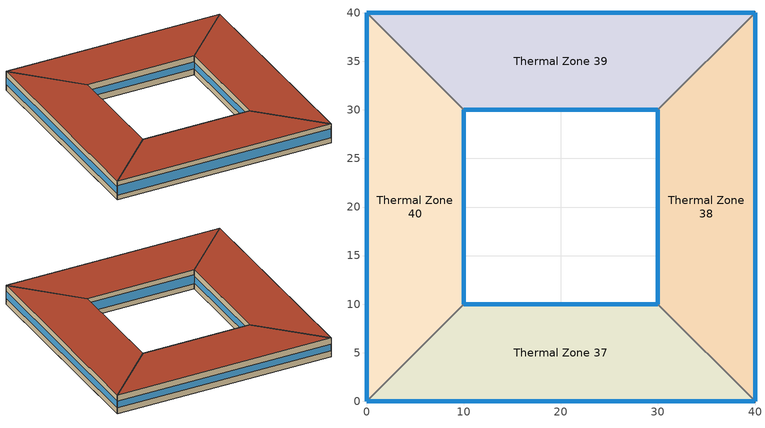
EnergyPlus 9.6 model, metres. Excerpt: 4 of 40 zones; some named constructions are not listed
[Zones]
Thermal Zone 37
 floor to Thermal Zone 33 (Interior Floor): 0,0 10,10 30,10 40,0 z32.4
 wall outside (Ext Wall): 30,10 10,10 / 0,0 40,0 z32.4:36
 wall to Thermal Zone 40 (Interior Wall): 10,10 0,0 z32.4:36
 wall to Thermal Zone 38 (Interior Wall): 40,0 30,10 z32.4:36
 window (Ext Window): 29.99,10 10.01,10 / 0.01,0 39.99,0 z33.3:35.1
 roof outside (Ext Roof): 40,0 30,10 10,10 0,0 z36
Thermal Zone 38
 floor to Thermal Zone 34 (Interior Floor): 30,10 30,30 40,40 40,0 z32.4
 wall outside (Ext Wall): 30,30 30,10 / 40,0 40,40 z32.4:36
 wall to Thermal Zone 39 (Interior Wall): 40,40 30,30 z32.4:36
 window (Ext Window): 30,29.99 30,10.01 / 40,0.01 40,39.99 z33.57:34.83
 roof outside (Ext Roof): 40,0 40,40 30,30 30,10 z36
Thermal Zone 39
 floor to Thermal Zone 35 (Interior Floor): 10,30 0,40 40,40 30,30 z32.4
 wall outside (Ext Wall): 40,40 0,40 / 10,30 30,30 z32.4:36
 wall to Thermal Zone 40 (Interior Wall): 0,40 10,30 z32.4:36
 window (Ext Window): 39.99,40 0.01,40 / 10.01,30 29.99,30 z33.57:34.83
 roof outside (Ext Roof): 30,30 40,40 0,40 10,30 z36
Thermal Zone 40
 floor to Thermal Zone 36 (Interior Floor): 0,40 10,30 10,10 0,0 z32.4
 wall outside (Ext Wall): 10,10 10,30 / 0,40 0,0 z32.4:36
 window (Ext Window): 10,10.01 10,29.99 / 0,39.99 0,0.01 z33.57:34.83
 roof outside (Ext Roof): 0,0 10,10 10,30 0,40 z36
[SizingPeriod:DesignDay] Month=1; Day of Month=21; Day Type=WinterDesignDay; Daily Dry-Bulb Temperature Range {deltaC}=0; Dry-Bulb Temperature Range Modifier Type=DefaultMultipliers; Barometric Pressure {Pa}=86790; Wind Direction {deg}=140; Rain Indicator=No; Snow Indicator=No; Daylight Saving Time Indicator=No; Solar Model Indicator=ASHRAEClearSky; Sky Clearness=0; Begin Environment Reset Mode=FullResetAtBeginEnvironment
Name | Maximum Dry-Bulb Temperature {C} | Humidity Condition Type | Wetbulb or DewPoint at Maximum Dry-Bulb {C} | Wind Speed {m/s}
SALT-LAKE-CITY-IAP Ann Htg 99.6% Condns DB | -12.4 | Wetbulb | -12.4 | 2.6
SALT-LAKE-CITY-IAP Ann Htg Wind 99.6% Condns WS=>MCDB | 6.8 | Wetbulb | 6.8 | 12.4
SALT-LAKE-CITY-IAP Ann Hum_n 99.6% Condns DP=>MCDB | -10.7 | Dewpoint | -16.2 | 2.6
[Material] Thermal Absorptance=0.9
Name | Roughness | Thickness m | Conductivity W/m-K | Density kg/m3 | Specific Heat J/kg-K | Solar Absorptance | Visible Absorptance
F16 Acoustic tile | MediumSmooth | 0.0191 | 0.06 | 368 | 590 | 0.3 | 0.3
M11 100mm lightweight concrete | MediumRough | 0.1016 | 0.53 | 1280 | 840 | 0.5 | 0.5
[Material:AirGap]
F05 Ceiling air space resistance: Thermal Resistance m2-K/W=0.18
[Construction]
Interior Ceiling: M11 100mm lightweight concrete, F05 Ceiling air space resistance, F16 Acoustic tile
[ZoneTerminalUnitList]
VRF System Terminal List: VRF Zone Terminal 1, VRF Zone Terminal 2, VRF Zone Terminal 3, VRF Zone Terminal 4, VRF Zone Terminal 5, VRF Zone Terminal 6, VRF Zone Terminal 7, VRF Zone Terminal 8, VRF Zone Terminal 9, VRF Zone Terminal 10, VRF Zone Terminal 11, VRF Zone Terminal 12, VRF Zone Terminal 13, VRF Zone Terminal 14, VRF Zone Terminal 15, VRF Zone Terminal 16, VRF Zone Terminal 17, VRF Zone Terminal 18, VRF Zone Terminal 19, VRF Zone Terminal 20, VRF Zone Terminal 21, VRF Zone Terminal 22, VRF Zone Terminal 23, VRF Zone Terminal 24, VRF Zone Terminal 25, VRF Zone Terminal 26, VRF Zone Terminal 27, VRF Zone Terminal 28, VRF Zone Terminal 29, VRF Zone Terminal 30, VRF Zone Terminal 31, VRF Zone Terminal 32, VRF Zone Terminal 33, VRF Zone Terminal 34, VRF Zone Terminal 35, VRF Zone Terminal 36, VRF Zone Terminal 37, VRF Zone Terminal 38, VRF Zone Terminal 39, VRF Zone Terminal 40
[ZoneHVAC:TerminalUnit:VariableRefrigerantFlow] Terminal Unit Availability Schedule=Always On Discrete hvac_library; Cooling Supply Air Flow Rate m3/s=Autosize; No Cooling Supply Air Flow Rate m3/s=Autosize; Heating Supply Air Flow Rate m3/s=Autosize; No Heating Supply Air Flow Rate m3/s=Autosize; Cooling Outdoor Air Flow Rate m3/s=Autosize; Heating Outdoor Air Flow Rate m3/s=Autosize; No Load Outdoor Air Flow Rate m3/s=Autosize; Supply Air Fan Operating Mode Schedule=Always On Discrete hvac_library; Supply Air Fan Placement=DrawThrough; Zone Terminal Unit On Parasitic Electric Energy Use W=30; Zone Terminal Unit Off Parasitic Electric Energy Use W=20; Rated Heating Capacity Sizing Ratio W/W=1; Maximum Outdoor Dry-Bulb Temperature for Supplemental Heater Operation C=6.58437e-312
Name | Supply Air Fan Object | Outside Air Mixer Object | Cooling Coil Object | Heating Coil Object
VRF Zone Terminal 1 | VRF Zone Terminal Fan 1 | VRF Zone Terminal 1 OA Mixer | VRF Zone Terminal Cooling Coil 1 | VRF Zone Terminal Heating Coil 1
VRF Zone Terminal 2 | VRF Zone Terminal Fan 2 | VRF Zone Terminal 2 OA Mixer | VRF Zone Terminal Cooling Coil 2 | VRF Zone Terminal Heating Coil 2
VRF Zone Terminal 3 | VRF Zone Terminal Fan 3 | VRF Zone Terminal 3 OA Mixer | VRF Zone Terminal Cooling Coil 3 | VRF Zone Terminal Heating Coil 3
VRF Zone Terminal 4 | VRF Zone Terminal Fan 4 | VRF Zone Terminal 4 OA Mixer | VRF Zone Terminal Cooling Coil 4 | VRF Zone Terminal Heating Coil 4
VRF Zone Terminal 5 | VRF Zone Terminal Fan 5 | VRF Zone Terminal 5 OA Mixer | VRF Zone Terminal Cooling Coil 5 | VRF Zone Terminal Heating Coil 5
VRF Zone Terminal 6 | VRF Zone Terminal Fan 6 | VRF Zone Terminal 6 OA Mixer | VRF Zone Terminal Cooling Coil 6 | VRF Zone Terminal Heating Coil 6
VRF Zone Terminal 7 | VRF Zone Terminal Fan 7 | VRF Zone Terminal 7 OA Mixer | VRF Zone Terminal Cooling Coil 7 | VRF Zone Terminal Heating Coil 7
VRF Zone Terminal 8 | VRF Zone Terminal Fan 8 | VRF Zone Terminal 8 OA Mixer | VRF Zone Terminal Cooling Coil 8 | VRF Zone Terminal Heating Coil 8
VRF Zone Terminal 9 | VRF Zone Terminal Fan 9 | VRF Zone Terminal 9 OA Mixer | VRF Zone Terminal Cooling Coil 9 | VRF Zone Terminal Heating Coil 9
VRF Zone Terminal 10 | VRF Zone Terminal Fan 10 | VRF Zone Terminal 10 OA Mixer | VRF Zone Terminal Cooling Coil 10 | VRF Zone Terminal Heating Coil 10
VRF Zone Terminal 11 | VRF Zone Terminal Fan 11 | VRF Zone Terminal 11 OA Mixer | VRF Zone Terminal Cooling Coil 11 | VRF Zone Terminal Heating Coil 11
VRF Zone Terminal 12 | VRF Zone Terminal Fan 12 | VRF Zone Terminal 12 OA Mixer | VRF Zone Terminal Cooling Coil 12 | VRF Zone Terminal Heating Coil 12
VRF Zone Terminal 13 | VRF Zone Terminal Fan 13 | VRF Zone Terminal 13 OA Mixer | VRF Zone Terminal Cooling Coil 13 | VRF Zone Terminal Heating Coil 13
VRF Zone Terminal 14 | VRF Zone Terminal Fan 14 | VRF Zone Terminal 14 OA Mixer | VRF Zone Terminal Cooling Coil 14 | VRF Zone Terminal Heating Coil 14
VRF Zone Terminal 15 | VRF Zone Terminal Fan 15 | VRF Zone Terminal 15 OA Mixer | VRF Zone Terminal Cooling Coil 15 | VRF Zone Terminal Heating Coil 15
VRF Zone Terminal 16 | VRF Zone Terminal Fan 16 | VRF Zone Terminal 16 OA Mixer | VRF Zone Terminal Cooling Coil 16 | VRF Zone Terminal Heating Coil 16
VRF Zone Terminal 17 | VRF Zone Terminal Fan 17 | VRF Zone Terminal 17 OA Mixer | VRF Zone Terminal Cooling Coil 17 | VRF Zone Terminal Heating Coil 17
VRF Zone Terminal 18 | VRF Zone Terminal Fan 18 | VRF Zone Terminal 18 OA Mixer | VRF Zone Terminal Cooling Coil 18 | VRF Zone Terminal Heating Coil 18
VRF Zone Terminal 19 | VRF Zone Terminal Fan 19 | VRF Zone Terminal 19 OA Mixer | VRF Zone Terminal Cooling Coil 19 | VRF Zone Terminal Heating Coil 19
VRF Zone Terminal 20 | VRF Zone Terminal Fan 20 | VRF Zone Terminal 20 OA Mixer | VRF Zone Terminal Cooling Coil 20 | VRF Zone Terminal Heating Coil 20
VRF Zone Terminal 21 | VRF Zone Terminal Fan 21 | VRF Zone Terminal 21 OA Mixer | VRF Zone Terminal Cooling Coil 21 | VRF Zone Terminal Heating Coil 21
VRF Zone Terminal 22 | VRF Zone Terminal Fan 22 | VRF Zone Terminal 22 OA Mixer | VRF Zone Terminal Cooling Coil 22 | VRF Zone Terminal Heating Coil 22
VRF Zone Terminal 23 | VRF Zone Terminal Fan 23 | VRF Zone Terminal 23 OA Mixer | VRF Zone Terminal Cooling Coil 23 | VRF Zone Terminal Heating Coil 23
VRF Zone Terminal 24 | VRF Zone Terminal Fan 24 | VRF Zone Terminal 24 OA Mixer | VRF Zone Terminal Cooling Coil 24 | VRF Zone Terminal Heating Coil 24
VRF Zone Terminal 25 | VRF Zone Terminal Fan 25 | VRF Zone Terminal 25 OA Mixer | VRF Zone Terminal Cooling Coil 25 | VRF Zone Terminal Heating Coil 25
VRF Zone Terminal 26 | VRF Zone Terminal Fan 26 | VRF Zone Terminal 26 OA Mixer | VRF Zone Terminal Cooling Coil 26 | VRF Zone Terminal Heating Coil 26
VRF Zone Terminal 27 | VRF Zone Terminal Fan 27 | VRF Zone Terminal 27 OA Mixer | VRF Zone Terminal Cooling Coil 27 | VRF Zone Terminal Heating Coil 27
VRF Zone Terminal 28 | VRF Zone Terminal Fan 28 | VRF Zone Terminal 28 OA Mixer | VRF Zone Terminal Cooling Coil 28 | VRF Zone Terminal Heating Coil 28
VRF Zone Terminal 29 | VRF Zone Terminal Fan 29 | VRF Zone Terminal 29 OA Mixer | VRF Zone Terminal Cooling Coil 29 | VRF Zone Terminal Heating Coil 29
VRF Zone Terminal 30 | VRF Zone Terminal Fan 30 | VRF Zone Terminal 30 OA Mixer | VRF Zone Terminal Cooling Coil 30 | VRF Zone Terminal Heating Coil 30
VRF Zone Terminal 31 | VRF Zone Terminal Fan 31 | VRF Zone Terminal 31 OA Mixer | VRF Zone Terminal Cooling Coil 31 | VRF Zone Terminal Heating Coil 31
VRF Zone Terminal 32 | VRF Zone Terminal Fan 32 | VRF Zone Terminal 32 OA Mixer | VRF Zone Terminal Cooling Coil 32 | VRF Zone Terminal Heating Coil 32
VRF Zone Terminal 33 | VRF Zone Terminal Fan 33 | VRF Zone Terminal 33 OA Mixer | VRF Zone Terminal Cooling Coil 33 | VRF Zone Terminal Heating Coil 33
VRF Zone Terminal 34 | VRF Zone Terminal Fan 34 | VRF Zone Terminal 34 OA Mixer | VRF Zone Terminal Cooling Coil 34 | VRF Zone Terminal Heating Coil 34
VRF Zone Terminal 35 | VRF Zone Terminal Fan 35 | VRF Zone Terminal 35 OA Mixer | VRF Zone Terminal Cooling Coil 35 | VRF Zone Terminal Heating Coil 35
VRF Zone Terminal 36 | VRF Zone Terminal Fan 36 | VRF Zone Terminal 36 OA Mixer | VRF Zone Terminal Cooling Coil 36 | VRF Zone Terminal Heating Coil 36
VRF Zone Terminal 37 | VRF Zone Terminal Fan 37 | VRF Zone Terminal 37 OA Mixer | VRF Zone Terminal Cooling Coil 37 | VRF Zone Terminal Heating Coil 37
VRF Zone Terminal 38 | VRF Zone Terminal Fan 38 | VRF Zone Terminal 38 OA Mixer | VRF Zone Terminal Cooling Coil 38 | VRF Zone Terminal Heating Coil 38
VRF Zone Terminal 39 | VRF Zone Terminal Fan 39 | VRF Zone Terminal 39 OA Mixer | VRF Zone Terminal Cooling Coil 39 | VRF Zone Terminal Heating Coil 39
VRF Zone Terminal 40 | VRF Zone Terminal Fan 40 | VRF Zone Terminal 40 OA Mixer | VRF Zone Terminal Cooling Coil 40 | VRF Zone Terminal Heating Coil 40
[Coil:Cooling:DX:VariableRefrigerantFlow] Availability Schedule=Always On Discrete hvac_library; Gross Rated Total Cooling Capacity W=Autosize; Gross Rated Sensible Heat Ratio=Autosize; Rated Air Flow Rate m3/s=Autosize; Cooling Capacity Ratio Modifier Function of Temperature Curve=VRFTUCoolCapFT; Cooling Capacity Modifier Curve Function of Flow Fraction=VRFACCoolCapFFF
VRF Zone Terminal Cooling Coil 1; VRF Zone Terminal Cooling Coil 2; VRF Zone Terminal Cooling Coil 3; VRF Zone Terminal Cooling Coil 4; VRF Zone Terminal Cooling Coil 5; VRF Zone Terminal Cooling Coil 6; VRF Zone Terminal Cooling Coil 7; VRF Zone Terminal Cooling Coil 8; VRF Zone Terminal Cooling Coil 9; VRF Zone Terminal Cooling Coil 10; VRF Zone Terminal Cooling Coil 11; VRF Zone Terminal Cooling Coil 12; VRF Zone Terminal Cooling Coil 13; VRF Zone Terminal Cooling Coil 14; VRF Zone Terminal Cooling Coil 15; VRF Zone Terminal Cooling Coil 16; VRF Zone Terminal Cooling Coil 17; VRF Zone Terminal Cooling Coil 18; VRF Zone Terminal Cooling Coil 19; VRF Zone Terminal Cooling Coil 20; VRF Zone Terminal Cooling Coil 21; VRF Zone Terminal Cooling Coil 22; VRF Zone Terminal Cooling Coil 23; VRF Zone Terminal Cooling Coil 24; VRF Zone Terminal Cooling Coil 25; VRF Zone Terminal Cooling Coil 26; VRF Zone Terminal Cooling Coil 27; VRF Zone Terminal Cooling Coil 28; VRF Zone Terminal Cooling Coil 29; VRF Zone Terminal Cooling Coil 30; VRF Zone Terminal Cooling Coil 31; VRF Zone Terminal Cooling Coil 32; VRF Zone Terminal Cooling Coil 33; VRF Zone Terminal Cooling Coil 34; VRF Zone Terminal Cooling Coil 35; VRF Zone Terminal Cooling Coil 36; VRF Zone Terminal Cooling Coil 37; VRF Zone Terminal Cooling Coil 38; VRF Zone Terminal Cooling Coil 39; VRF Zone Terminal Cooling Coil 40
[Coil:Heating:DX:VariableRefrigerantFlow] Availability Schedule=Always On Discrete hvac_library; Gross Rated Heating Capacity W=Autosize; Rated Air Flow Rate m3/s=Autosize; Heating Capacity Ratio Modifier Function of Temperature Curve=Coil Heating DX Variable Refrigerant Flow 1 VRFTUHeatCAPFT; Heating Capacity Modifier Function of Flow Fraction Curve=Coil Heating DX Variable Refrigerant Flow 1 VRFACCoolCapFFF
VRF Zone Terminal Heating Coil 1; VRF Zone Terminal Heating Coil 2; VRF Zone Terminal Heating Coil 3; VRF Zone Terminal Heating Coil 4; VRF Zone Terminal Heating Coil 5; VRF Zone Terminal Heating Coil 6; VRF Zone Terminal Heating Coil 7; VRF Zone Terminal Heating Coil 8; VRF Zone Terminal Heating Coil 9; VRF Zone Terminal Heating Coil 10; VRF Zone Terminal Heating Coil 11; VRF Zone Terminal Heating Coil 12; VRF Zone Terminal Heating Coil 13; VRF Zone Terminal Heating Coil 14; VRF Zone Terminal Heating Coil 15; VRF Zone Terminal Heating Coil 16; VRF Zone Terminal Heating Coil 17; VRF Zone Terminal Heating Coil 18; VRF Zone Terminal Heating Coil 19; VRF Zone Terminal Heating Coil 20; VRF Zone Terminal Heating Coil 21; VRF Zone Terminal Heating Coil 22; VRF Zone Terminal Heating Coil 23; VRF Zone Terminal Heating Coil 24; VRF Zone Terminal Heating Coil 25; VRF Zone Terminal Heating Coil 26; VRF Zone Terminal Heating Coil 27; VRF Zone Terminal Heating Coil 28; VRF Zone Terminal Heating Coil 29; VRF Zone Terminal Heating Coil 30; VRF Zone Terminal Heating Coil 31; VRF Zone Terminal Heating Coil 32; VRF Zone Terminal Heating Coil 33; VRF Zone Terminal Heating Coil 34; VRF Zone Terminal Heating Coil 35; VRF Zone Terminal Heating Coil 36; VRF Zone Terminal Heating Coil 37; VRF Zone Terminal Heating Coil 38; VRF Zone Terminal Heating Coil 39; VRF Zone Terminal Heating Coil 40
[Fan:OnOff] Availability Schedule=Always On Discrete hvac_library; Fan Total Efficiency=0.75; Pressure Rise Pa=800; Maximum Flow Rate m3/s=Autosize; Motor Efficiency=0.8; Motor In Airstream Fraction=1; Fan Power Ratio Function of Speed Ratio Curve=Fan On Off Power Curve 19; Fan Efficiency Ratio Function of Speed Ratio Curve=Fan On Off Efficiency Curve 6
VRF Zone Terminal Fan 1; VRF Zone Terminal Fan 2; VRF Zone Terminal Fan 3; VRF Zone Terminal Fan 4; VRF Zone Terminal Fan 5; VRF Zone Terminal Fan 6; VRF Zone Terminal Fan 7; VRF Zone Terminal Fan 8; VRF Zone Terminal Fan 9; VRF Zone Terminal Fan 10; VRF Zone Terminal Fan 11; VRF Zone Terminal Fan 12; VRF Zone Terminal Fan 13; VRF Zone Terminal Fan 14; VRF Zone Terminal Fan 15; VRF Zone Terminal Fan 16; VRF Zone Terminal Fan 17; VRF Zone Terminal Fan 18; VRF Zone Terminal Fan 19; VRF Zone Terminal Fan 20; VRF Zone Terminal Fan 21; VRF Zone Terminal Fan 22; VRF Zone Terminal Fan 23; VRF Zone Terminal Fan 24; VRF Zone Terminal Fan 25; VRF Zone Terminal Fan 26; VRF Zone Terminal Fan 27; VRF Zone Terminal Fan 28; VRF Zone Terminal Fan 29; VRF Zone Terminal Fan 30; VRF Zone Terminal Fan 31; VRF Zone Terminal Fan 32; VRF Zone Terminal Fan 33; VRF Zone Terminal Fan 34; VRF Zone Terminal Fan 35; VRF Zone Terminal Fan 36; VRF Zone Terminal Fan 37; VRF Zone Terminal Fan 38; VRF Zone Terminal Fan 39; VRF Zone Terminal Fan 40
[AirConditioner:VariableRefrigerantFlow]
Heat Pump=VRF System; Availability Schedule=Always On Discrete hvac_library; Gross Rated Total Cooling Capacity W=Autosize; Gross Rated Cooling COP W/W=4.2; Minimum Condenser Inlet Node Temperature in Cooling Mode C=-5; Maximum Condenser Inlet Node Temperature in Cooling Mode C=43; Cooling Capacity Ratio Modifier Function of Low Temperature Curve=VRF System VRFCoolCapFT 1; Cooling Capacity Ratio Boundary Curve=VRF System VRFCoolCapFTBoundary 1; Cooling Capacity Ratio Modifier Function of High Temperature Curve=VRF System VRFCoolCapFTHi 1; Cooling Energy Input Ratio Modifier Function of Low Temperature Curve=VRF System VRFCoolEIRFT 1; Cooling Energy Input Ratio Boundary Curve=VRF System VRFCoolEIRFTBoundary 1; Cooling Energy Input Ratio Modifier Function of High Temperature Curve=VRF System VRFCoolEIRFTHi 1; Cooling Energy Input Ratio Modifier Function of Low Part-Load Ratio Curve=VRF System CoolingEIRLowPLR 1; Cooling Energy Input Ratio Modifier Function of High Part-Load Ratio Curve=VRF System CoolingEIRHiPLR 1; Cooling Combination Ratio Correction Factor Curve=VRF System CoolingCombRatio 1; Cooling Part-Load Fraction Correlation Curve=VRF System VRFCPLFFPLR 1; Gross Rated Heating Capacity W=Autosize; Rated Heating Capacity Sizing Ratio W/W=1; Gross Rated Heating COP W/W=4.5; Minimum Condenser Inlet Node Temperature in Heating Mode C=-20; Maximum Condenser Inlet Node Temperature in Heating Mode C=30; Heating Capacity Ratio Modifier Function of Low Temperature Curve=VRF System VRFHeatCapFT 1; Heating Capacity Ratio Boundary Curve=VRF System VRFHeatCapFTBoundary 1; Heating Capacity Ratio Modifier Function of High Temperature Curve=VRF System VRFHeatCapFTHi 1; Heating Energy Input Ratio Modifier Function of Low Temperature Curve=VRF System VRFHeatEIRFT 1; Heating Energy Input Ratio Boundary Curve=VRF System VRFHeatEIRFTBoundary 1; Heating Energy Input Ratio Modifier Function of High Temperature Curve=VRF System VRFHeatEIRFTHi 1; Heating Performance Curve Outdoor Temperature Type=WetBulbTemperature; Heating Energy Input Ratio Modifier Function of Low Part-Load Ratio Curve=VRF System HeatingEIRLowPLR 1; Heating Energy Input Ratio Modifier Function of High Part-Load Ratio Curve=VRF System HeatingEIRHiPLR 1; Heating Combination Ratio Correction Factor Curve=VRF System HeatingCombRatio 1; Heating Part-Load Fraction Correlation Curve=VRF System VRFCPLFFPLR 2; Minimum Heat Pump Part-Load Ratio dimensionless=0.5; Master Thermostat Priority Control Type=LoadPriority; Zone Terminal Unit List=VRF System Terminal List; Heat Pump Waste Heat Recovery=No; Equivalent Piping Length used for Piping Correction Factor in Cooling Mode m=30; Vertical Height used for Piping Correction Factor m=10; Piping Correction Factor for Length in Cooling Mode Curve=VRF System CoolingLengthCorrectionFactor 1; Piping Correction Factor for Height in Cooling Mode Coefficient 1/m=-0.000386; Equivalent Piping Length used for Piping Correction Factor in Heating Mode m=30; Piping Correction Factor for Length in Heating Mode Curve=VRF System HeatingLengthCorrectionFactor 1; Piping Correction Factor for Height in Heating Mode Coefficient 1/m=0; Crankcase Heater Power per Compressor W=15; Number of Compressors dimensionless=3; Ratio of Compressor Size to Total Compressor Capacity W/W=0.33; Maximum Outdoor Dry-Bulb Temperature for Crankcase Heater C=7; Defrost Strategy=Resistive; Defrost Control=Timed; Defrost Time Period Fraction dimensionless=0.058333; Resistive Defrost Heater Capacity W=1e-07; Maximum Outdoor Dry-bulb Temperature for Defrost Operation C=7; Condenser Type=AirCooled; Water Condenser Volume Flow Rate m3/s=Autosize; Evaporative Condenser Effectiveness dimensionless=0.9; Evaporative Condenser Air Flow Rate m3/s=Autosize; Evaporative Condenser Pump Rated Power Consumption W=Autosize; Basin Heater Capacity W/K=0; Basin Heater Setpoint Temperature C=2; Fuel Type=Electricity; Minimum Condenser Inlet Node Temperature in Heat Recovery Mode C=0; Maximum Condenser Inlet Node Temperature in Heat Recovery Mode C=30; Heat Recovery Cooling Capacity Modifier Curve=VRF System Heat Recovery Cooling Cap Modifier 1; Initial Heat Recovery Cooling Capacity Fraction W/W=1; Heat Recovery Cooling Capacity Time Constant hr=0.083; Heat Recovery Cooling Energy Modifier Curve=VRF System Heat Recovery Cooling Energy Modifier 1; Initial Heat Recovery Cooling Energy Fraction W/W=1; Heat Recovery Cooling Energy Time Constant hr=0; Heat Recovery Heating Capacity Modifier Curve=VRF System Heat Recovery Heating Cap Modifier 1; Initial Heat Recovery Heating Capacity Fraction W/W=0.5; Heat Recovery Heating Capacity Time Constant hr=0.083; Heat Recovery Heating Energy Modifier Curve=VRF System Heat Recovery Heating Energy Modifier 1; Initial Heat Recovery Heating Energy Fraction W/W=0.5; Heat Recovery Heating Energy Time Constant hr=0
[Schedule:Day:Interval]
HtgSetp Summer Design Day 1; HtgSetp Summer Design Day 2; HtgSetp Summer Design Day 3; HtgSetp Summer Design Day 4; HtgSetp Summer Design Day 5; HtgSetp Summer Design Day 6; HtgSetp Summer Design Day 7; HtgSetp Summer Design Day 8; HtgSetp Summer Design Day 9; HtgSetp Summer Design Day 10; HtgSetp Summer Design Day 11; HtgSetp Summer Design Day 12; HtgSetp Summer Design Day 13; HtgSetp Summer Design Day 14; HtgSetp Summer Design Day 15; HtgSetp Summer Design Day 16; HtgSetp Summer Design Day 17; HtgSetp Summer Design Day 18; HtgSetp Summer Design Day 19; HtgSetp Summer Design Day 20; HtgSetp Summer Design Day 21; HtgSetp Summer Design Day 22; HtgSetp Summer Design Day 23; HtgSetp Summer Design Day 24; HtgSetp Summer Design Day 25; HtgSetp Summer Design Day 26; HtgSetp Summer Design Day 27; HtgSetp Summer Design Day 28; HtgSetp Summer Design Day 29; HtgSetp Summer Design Day 30; HtgSetp Summer Design Day 31; HtgSetp Summer Design Day 32; HtgSetp Summer Design Day 33; HtgSetp Summer Design Day 34; HtgSetp Summer Design Day 35; HtgSetp Summer Design Day 36; HtgSetp Summer Design Day 37; HtgSetp Summer Design Day 38; HtgSetp Summer Design Day 39; HtgSetp Summer Design Day 40: No, 24:00, 15.6
HtgSetp Winter Design Day 1; HtgSetp Winter Design Day 2; HtgSetp Winter Design Day 3; HtgSetp Winter Design Day 4; HtgSetp Winter Design Day 5; HtgSetp Winter Design Day 6; HtgSetp Winter Design Day 7; HtgSetp Winter Design Day 8; HtgSetp Winter Design Day 9; HtgSetp Winter Design Day 10; HtgSetp Winter Design Day 11; HtgSetp Winter Design Day 12; HtgSetp Winter Design Day 13; HtgSetp Winter Design Day 14; HtgSetp Winter Design Day 15; HtgSetp Winter Design Day 16; HtgSetp Winter Design Day 17; HtgSetp Winter Design Day 18; HtgSetp Winter Design Day 19; HtgSetp Winter Design Day 20; HtgSetp Winter Design Day 21; HtgSetp Winter Design Day 22; HtgSetp Winter Design Day 23; HtgSetp Winter Design Day 24; HtgSetp Winter Design Day 25; HtgSetp Winter Design Day 26; HtgSetp Winter Design Day 27; HtgSetp Winter Design Day 28; HtgSetp Winter Design Day 29; HtgSetp Winter Design Day 30; HtgSetp Winter Design Day 31; HtgSetp Winter Design Day 32; HtgSetp Winter Design Day 33; HtgSetp Winter Design Day 34; HtgSetp Winter Design Day 35; HtgSetp Winter Design Day 36; HtgSetp Winter Design Day 37; HtgSetp Winter Design Day 38; HtgSetp Winter Design Day 39; HtgSetp Winter Design Day 40: No, 24:00, 21
ClgSetp Summer Design Day 1; ClgSetp Summer Design Day 2; ClgSetp Summer Design Day 3; ClgSetp Summer Design Day 4; ClgSetp Summer Design Day 5; ClgSetp Summer Design Day 6; ClgSetp Summer Design Day 7; ClgSetp Summer Design Day 8; ClgSetp Summer Design Day 9; ClgSetp Summer Design Day 10; ClgSetp Summer Design Day 11; ClgSetp Summer Design Day 12; ClgSetp Summer Design Day 13; ClgSetp Summer Design Day 14; ClgSetp Summer Design Day 15; ClgSetp Summer Design Day 16; ClgSetp Summer Design Day 17; ClgSetp Summer Design Day 18; ClgSetp Summer Design Day 19; ClgSetp Summer Design Day 20; ClgSetp Summer Design Day 21; ClgSetp Summer Design Day 22; ClgSetp Summer Design Day 23; ClgSetp Summer Design Day 24; ClgSetp Summer Design Day 25; ClgSetp Summer Design Day 26; ClgSetp Summer Design Day 27; ClgSetp Summer Design Day 28; ClgSetp Summer Design Day 29; ClgSetp Summer Design Day 30; ClgSetp Summer Design Day 31; ClgSetp Summer Design Day 32; ClgSetp Summer Design Day 33; ClgSetp Summer Design Day 34; ClgSetp Summer Design Day 35; ClgSetp Summer Design Day 36; ClgSetp Summer Design Day 37; ClgSetp Summer Design Day 38; ClgSetp Summer Design Day 39; ClgSetp Summer Design Day 40: No, 06:00, 26.7, 22:00, 24, 24:00, 26.7
ClgSetp Winter Design Day 1; ClgSetp Winter Design Day 2; ClgSetp Winter Design Day 3; ClgSetp Winter Design Day 4; ClgSetp Winter Design Day 5; ClgSetp Winter Design Day 6; ClgSetp Winter Design Day 7; ClgSetp Winter Design Day 8; ClgSetp Winter Design Day 9; ClgSetp Winter Design Day 10; ClgSetp Winter Design Day 11; ClgSetp Winter Design Day 12; ClgSetp Winter Design Day 13; ClgSetp Winter Design Day 14; ClgSetp Winter Design Day 15; ClgSetp Winter Design Day 16; ClgSetp Winter Design Day 17; ClgSetp Winter Design Day 18; ClgSetp Winter Design Day 19; ClgSetp Winter Design Day 20; ClgSetp Winter Design Day 21; ClgSetp Winter Design Day 22; ClgSetp Winter Design Day 23; ClgSetp Winter Design Day 24; ClgSetp Winter Design Day 25; ClgSetp Winter Design Day 26; ClgSetp Winter Design Day 27; ClgSetp Winter Design Day 28; ClgSetp Winter Design Day 29; ClgSetp Winter Design Day 30; ClgSetp Winter Design Day 31; ClgSetp Winter Design Day 32; ClgSetp Winter Design Day 33; ClgSetp Winter Design Day 34; ClgSetp Winter Design Day 35; ClgSetp Winter Design Day 36; ClgSetp Winter Design Day 37; ClgSetp Winter Design Day 38; ClgSetp Winter Design Day 39; ClgSetp Winter Design Day 40: No, 24:00, 26.7
ClgSetp Default Schedule 1; ClgSetp Default Schedule 2; ClgSetp Default Schedule 3; ClgSetp Default Schedule 4; ClgSetp Default Schedule 5; ClgSetp Default Schedule 6; ClgSetp Default Schedule 7; ClgSetp Default Schedule 8; ClgSetp Default Schedule 9; ClgSetp Default Schedule 10; ClgSetp Default Schedule 11; ClgSetp Default Schedule 12; ClgSetp Default Schedule 13; ClgSetp Default Schedule 14; ClgSetp Default Schedule 15; ClgSetp Default Schedule 16; ClgSetp Default Schedule 17; ClgSetp Default Schedule 18; ClgSetp Default Schedule 19; ClgSetp Default Schedule 20; ClgSetp Default Schedule 21; ClgSetp Default Schedule 22; ClgSetp Default Schedule 23; ClgSetp Default Schedule 24; ClgSetp Default Schedule 25; ClgSetp Default Schedule 26; ClgSetp Default Schedule 27; ClgSetp Default Schedule 28; ClgSetp Default Schedule 29; ClgSetp Default Schedule 30; ClgSetp Default Schedule 31; ClgSetp Default Schedule 32; ClgSetp Default Schedule 33; ClgSetp Default Schedule 34; ClgSetp Default Schedule 35; ClgSetp Default Schedule 36; ClgSetp Default Schedule 37; ClgSetp Default Schedule 38; ClgSetp Default Schedule 39; ClgSetp Default Schedule 40: Temperature 37, No, 01:00, 28, 02:00, 28, 03:00, 28, 04:00, 28, 05:00, 28, 06:00, 28, 07:00, 28, 08:00, 28, 09:00, 24, 10:00, 24, 11:00, 24, 12:00, 24, 13:00, 24, 14:00, 24, 15:00, 24, 16:00, 24, 17:00, 24, 18:00, 24, 19:00, 28, 20:00, 28, 21:00, 28, 22:00, 28, 23:00, 28, 24:00, 28
HtgSetp Default Schedule 1; HtgSetp Default Schedule 2; HtgSetp Default Schedule 3; HtgSetp Default Schedule 4; HtgSetp Default Schedule 5; HtgSetp Default Schedule 6; HtgSetp Default Schedule 7; HtgSetp Default Schedule 8; HtgSetp Default Schedule 9; HtgSetp Default Schedule 10; HtgSetp Default Schedule 11; HtgSetp Default Schedule 12; HtgSetp Default Schedule 13; HtgSetp Default Schedule 14; HtgSetp Default Schedule 15; HtgSetp Default Schedule 16; HtgSetp Default Schedule 17; HtgSetp Default Schedule 18; HtgSetp Default Schedule 19; HtgSetp Default Schedule 20; HtgSetp Default Schedule 21; HtgSetp Default Schedule 22; HtgSetp Default Schedule 23; HtgSetp Default Schedule 24; HtgSetp Default Schedule 25; HtgSetp Default Schedule 26; HtgSetp Default Schedule 27; HtgSetp Default Schedule 28; HtgSetp Default Schedule 29; HtgSetp Default Schedule 30; HtgSetp Default Schedule 31; HtgSetp Default Schedule 32; HtgSetp Default Schedule 33; HtgSetp Default Schedule 34; HtgSetp Default Schedule 35; HtgSetp Default Schedule 36; HtgSetp Default Schedule 37; HtgSetp Default Schedule 38; HtgSetp Default Schedule 39; HtgSetp Default Schedule 40: Temperature 36, No, 01:00, 18, 02:00, 18, 03:00, 18, 04:00, 18, 05:00, 18, 06:00, 18, 07:00, 18, 08:00, 18, 09:00, 21, 10:00, 21, 11:00, 21, 12:00, 21, 13:00, 21, 14:00, 21, 15:00, 21, 16:00, 21, 17:00, 21, 18:00, 21, 19:00, 18, 20:00, 18, 21:00, 18, 22:00, 18, 23:00, 18, 24:00, 18
[Schedule:Week:Daily]
ClgSetp 19 Week Rule - Jan1-Dec31: ClgSetp Default Schedule 19, ClgSetp Default Schedule 19, ClgSetp Default Schedule 19, ClgSetp Default Schedule 19, ClgSetp Default Schedule 19, ClgSetp Default Schedule 19, ClgSetp Default Schedule 19, ClgSetp Default Schedule 19, ClgSetp Summer Design Day 19, ClgSetp Winter Design Day 19, ClgSetp Default Schedule 19, ClgSetp Default Schedule 19
HtgSetp 20 Week Rule - Jan1-Dec31: HtgSetp Default Schedule 20, HtgSetp Default Schedule 20, HtgSetp Default Schedule 20, HtgSetp Default Schedule 20, HtgSetp Default Schedule 20, HtgSetp Default Schedule 20, HtgSetp Default Schedule 20, HtgSetp Default Schedule 20, HtgSetp Summer Design Day 20, HtgSetp Winter Design Day 20, HtgSetp Default Schedule 20, HtgSetp Default Schedule 20
ClgSetp 20 Week Rule - Jan1-Dec31: ClgSetp Default Schedule 20, ClgSetp Default Schedule 20, ClgSetp Default Schedule 20, ClgSetp Default Schedule 20, ClgSetp Default Schedule 20, ClgSetp Default Schedule 20, ClgSetp Default Schedule 20, ClgSetp Default Schedule 20, ClgSetp Summer Design Day 20, ClgSetp Winter Design Day 20, ClgSetp Default Schedule 20, ClgSetp Default Schedule 20
HtgSetp 21 Week Rule - Jan1-Dec31: HtgSetp Default Schedule 21, HtgSetp Default Schedule 21, HtgSetp Default Schedule 21, HtgSetp Default Schedule 21, HtgSetp Default Schedule 21, HtgSetp Default Schedule 21, HtgSetp Default Schedule 21, HtgSetp Default Schedule 21, HtgSetp Summer Design Day 21, HtgSetp Winter Design Day 21, HtgSetp Default Schedule 21, HtgSetp Default Schedule 21
ClgSetp 21 Week Rule - Jan1-Dec31: ClgSetp Default Schedule 21, ClgSetp Default Schedule 21, ClgSetp Default Schedule 21, ClgSetp Default Schedule 21, ClgSetp Default Schedule 21, ClgSetp Default Schedule 21, ClgSetp Default Schedule 21, ClgSetp Default Schedule 21, ClgSetp Summer Design Day 21, ClgSetp Winter Design Day 21, ClgSetp Default Schedule 21, ClgSetp Default Schedule 21
HtgSetp 22 Week Rule - Jan1-Dec31: HtgSetp Default Schedule 22, HtgSetp Default Schedule 22, HtgSetp Default Schedule 22, HtgSetp Default Schedule 22, HtgSetp Default Schedule 22, HtgSetp Default Schedule 22, HtgSetp Default Schedule 22, HtgSetp Default Schedule 22, HtgSetp Summer Design Day 22, HtgSetp Winter Design Day 22, HtgSetp Default Schedule 22, HtgSetp Default Schedule 22
ClgSetp 22 Week Rule - Jan1-Dec31: ClgSetp Default Schedule 22, ClgSetp Default Schedule 22, ClgSetp Default Schedule 22, ClgSetp Default Schedule 22, ClgSetp Default Schedule 22, ClgSetp Default Schedule 22, ClgSetp Default Schedule 22, ClgSetp Default Schedule 22, ClgSetp Summer Design Day 22, ClgSetp Winter Design Day 22, ClgSetp Default Schedule 22, ClgSetp Default Schedule 22
HtgSetp 23 Week Rule - Jan1-Dec31: HtgSetp Default Schedule 23, HtgSetp Default Schedule 23, HtgSetp Default Schedule 23, HtgSetp Default Schedule 23, HtgSetp Default Schedule 23, HtgSetp Default Schedule 23, HtgSetp Default Schedule 23, HtgSetp Default Schedule 23, HtgSetp Summer Design Day 23, HtgSetp Winter Design Day 23, HtgSetp Default Schedule 23, HtgSetp Default Schedule 23
ClgSetp 23 Week Rule - Jan1-Dec31: ClgSetp Default Schedule 23, ClgSetp Default Schedule 23, ClgSetp Default Schedule 23, ClgSetp Default Schedule 23, ClgSetp Default Schedule 23, ClgSetp Default Schedule 23, ClgSetp Default Schedule 23, ClgSetp Default Schedule 23, ClgSetp Summer Design Day 23, ClgSetp Winter Design Day 23, ClgSetp Default Schedule 23, ClgSetp Default Schedule 23
HtgSetp 24 Week Rule - Jan1-Dec31: HtgSetp Default Schedule 24, HtgSetp Default Schedule 24, HtgSetp Default Schedule 24, HtgSetp Default Schedule 24, HtgSetp Default Schedule 24, HtgSetp Default Schedule 24, HtgSetp Default Schedule 24, HtgSetp Default Schedule 24, HtgSetp Summer Design Day 24, HtgSetp Winter Design Day 24, HtgSetp Default Schedule 24, HtgSetp Default Schedule 24
ClgSetp 24 Week Rule - Jan1-Dec31: ClgSetp Default Schedule 24, ClgSetp Default Schedule 24, ClgSetp Default Schedule 24, ClgSetp Default Schedule 24, ClgSetp Default Schedule 24, ClgSetp Default Schedule 24, ClgSetp Default Schedule 24, ClgSetp Default Schedule 24, ClgSetp Summer Design Day 24, ClgSetp Winter Design Day 24, ClgSetp Default Schedule 24, ClgSetp Default Schedule 24
HtgSetp 25 Week Rule - Jan1-Dec31: HtgSetp Default Schedule 25, HtgSetp Default Schedule 25, HtgSetp Default Schedule 25, HtgSetp Default Schedule 25, HtgSetp Default Schedule 25, HtgSetp Default Schedule 25, HtgSetp Default Schedule 25, HtgSetp Default Schedule 25, HtgSetp Summer Design Day 25, HtgSetp Winter Design Day 25, HtgSetp Default Schedule 25, HtgSetp Default Schedule 25
ClgSetp 25 Week Rule - Jan1-Dec31: ClgSetp Default Schedule 25, ClgSetp Default Schedule 25, ClgSetp Default Schedule 25, ClgSetp Default Schedule 25, ClgSetp Default Schedule 25, ClgSetp Default Schedule 25, ClgSetp Default Schedule 25, ClgSetp Default Schedule 25, ClgSetp Summer Design Day 25, ClgSetp Winter Design Day 25, ClgSetp Default Schedule 25, ClgSetp Default Schedule 25
HtgSetp 26 Week Rule - Jan1-Dec31: HtgSetp Default Schedule 26, HtgSetp Default Schedule 26, HtgSetp Default Schedule 26, HtgSetp Default Schedule 26, HtgSetp Default Schedule 26, HtgSetp Default Schedule 26, HtgSetp Default Schedule 26, HtgSetp Default Schedule 26, HtgSetp Summer Design Day 26, HtgSetp Winter Design Day 26, HtgSetp Default Schedule 26, HtgSetp Default Schedule 26
ClgSetp 26 Week Rule - Jan1-Dec31: ClgSetp Default Schedule 26, ClgSetp Default Schedule 26, ClgSetp Default Schedule 26, ClgSetp Default Schedule 26, ClgSetp Default Schedule 26, ClgSetp Default Schedule 26, ClgSetp Default Schedule 26, ClgSetp Default Schedule 26, ClgSetp Summer Design Day 26, ClgSetp Winter Design Day 26, ClgSetp Default Schedule 26, ClgSetp Default Schedule 26
HtgSetp 27 Week Rule - Jan1-Dec31: HtgSetp Default Schedule 27, HtgSetp Default Schedule 27, HtgSetp Default Schedule 27, HtgSetp Default Schedule 27, HtgSetp Default Schedule 27, HtgSetp Default Schedule 27, HtgSetp Default Schedule 27, HtgSetp Default Schedule 27, HtgSetp Summer Design Day 27, HtgSetp Winter Design Day 27, HtgSetp Default Schedule 27, HtgSetp Default Schedule 27
ClgSetp 27 Week Rule - Jan1-Dec31: ClgSetp Default Schedule 27, ClgSetp Default Schedule 27, ClgSetp Default Schedule 27, ClgSetp Default Schedule 27, ClgSetp Default Schedule 27, ClgSetp Default Schedule 27, ClgSetp Default Schedule 27, ClgSetp Default Schedule 27, ClgSetp Summer Design Day 27, ClgSetp Winter Design Day 27, ClgSetp Default Schedule 27, ClgSetp Default Schedule 27
HtgSetp 28 Week Rule - Jan1-Dec31: HtgSetp Default Schedule 28, HtgSetp Default Schedule 28, HtgSetp Default Schedule 28, HtgSetp Default Schedule 28, HtgSetp Default Schedule 28, HtgSetp Default Schedule 28, HtgSetp Default Schedule 28, HtgSetp Default Schedule 28, HtgSetp Summer Design Day 28, HtgSetp Winter Design Day 28, HtgSetp Default Schedule 28, HtgSetp Default Schedule 28
ClgSetp 28 Week Rule - Jan1-Dec31: ClgSetp Default Schedule 28, ClgSetp Default Schedule 28, ClgSetp Default Schedule 28, ClgSetp Default Schedule 28, ClgSetp Default Schedule 28, ClgSetp Default Schedule 28, ClgSetp Default Schedule 28, ClgSetp Default Schedule 28, ClgSetp Summer Design Day 28, ClgSetp Winter Design Day 28, ClgSetp Default Schedule 28, ClgSetp Default Schedule 28
HtgSetp 29 Week Rule - Jan1-Dec31: HtgSetp Default Schedule 29, HtgSetp Default Schedule 29, HtgSetp Default Schedule 29, HtgSetp Default Schedule 29, HtgSetp Default Schedule 29, HtgSetp Default Schedule 29, HtgSetp Default Schedule 29, HtgSetp Default Schedule 29, HtgSetp Summer Design Day 29, HtgSetp Winter Design Day 29, HtgSetp Default Schedule 29, HtgSetp Default Schedule 29
ClgSetp 29 Week Rule - Jan1-Dec31: ClgSetp Default Schedule 29, ClgSetp Default Schedule 29, ClgSetp Default Schedule 29, ClgSetp Default Schedule 29, ClgSetp Default Schedule 29, ClgSetp Default Schedule 29, ClgSetp Default Schedule 29, ClgSetp Default Schedule 29, ClgSetp Summer Design Day 29, ClgSetp Winter Design Day 29, ClgSetp Default Schedule 29, ClgSetp Default Schedule 29
HtgSetp 30 Week Rule - Jan1-Dec31: HtgSetp Default Schedule 30, HtgSetp Default Schedule 30, HtgSetp Default Schedule 30, HtgSetp Default Schedule 30, HtgSetp Default Schedule 30, HtgSetp Default Schedule 30, HtgSetp Default Schedule 30, HtgSetp Default Schedule 30, HtgSetp Summer Design Day 30, HtgSetp Winter Design Day 30, HtgSetp Default Schedule 30, HtgSetp Default Schedule 30
ClgSetp 30 Week Rule - Jan1-Dec31: ClgSetp Default Schedule 30, ClgSetp Default Schedule 30, ClgSetp Default Schedule 30, ClgSetp Default Schedule 30, ClgSetp Default Schedule 30, ClgSetp Default Schedule 30, ClgSetp Default Schedule 30, ClgSetp Default Schedule 30, ClgSetp Summer Design Day 30, ClgSetp Winter Design Day 30, ClgSetp Default Schedule 30, ClgSetp Default Schedule 30
HtgSetp 31 Week Rule - Jan1-Dec31: HtgSetp Default Schedule 31, HtgSetp Default Schedule 31, HtgSetp Default Schedule 31, HtgSetp Default Schedule 31, HtgSetp Default Schedule 31, HtgSetp Default Schedule 31, HtgSetp Default Schedule 31, HtgSetp Default Schedule 31, HtgSetp Summer Design Day 31, HtgSetp Winter Design Day 31, HtgSetp Default Schedule 31, HtgSetp Default Schedule 31
ClgSetp 31 Week Rule - Jan1-Dec31: ClgSetp Default Schedule 31, ClgSetp Default Schedule 31, ClgSetp Default Schedule 31, ClgSetp Default Schedule 31, ClgSetp Default Schedule 31, ClgSetp Default Schedule 31, ClgSetp Default Schedule 31, ClgSetp Default Schedule 31, ClgSetp Summer Design Day 31, ClgSetp Winter Design Day 31, ClgSetp Default Schedule 31, ClgSetp Default Schedule 31
HtgSetp 32 Week Rule - Jan1-Dec31: HtgSetp Default Schedule 32, HtgSetp Default Schedule 32, HtgSetp Default Schedule 32, HtgSetp Default Schedule 32, HtgSetp Default Schedule 32, HtgSetp Default Schedule 32, HtgSetp Default Schedule 32, HtgSetp Default Schedule 32, HtgSetp Summer Design Day 32, HtgSetp Winter Design Day 32, HtgSetp Default Schedule 32, HtgSetp Default Schedule 32
ClgSetp 32 Week Rule - Jan1-Dec31: ClgSetp Default Schedule 32, ClgSetp Default Schedule 32, ClgSetp Default Schedule 32, ClgSetp Default Schedule 32, ClgSetp Default Schedule 32, ClgSetp Default Schedule 32, ClgSetp Default Schedule 32, ClgSetp Default Schedule 32, ClgSetp Summer Design Day 32, ClgSetp Winter Design Day 32, ClgSetp Default Schedule 32, ClgSetp Default Schedule 32
HtgSetp 33 Week Rule - Jan1-Dec31: HtgSetp Default Schedule 33, HtgSetp Default Schedule 33, HtgSetp Default Schedule 33, HtgSetp Default Schedule 33, HtgSetp Default Schedule 33, HtgSetp Default Schedule 33, HtgSetp Default Schedule 33, HtgSetp Default Schedule 33, HtgSetp Summer Design Day 33, HtgSetp Winter Design Day 33, HtgSetp Default Schedule 33, HtgSetp Default Schedule 33
ClgSetp 33 Week Rule - Jan1-Dec31: ClgSetp Default Schedule 33, ClgSetp Default Schedule 33, ClgSetp Default Schedule 33, ClgSetp Default Schedule 33, ClgSetp Default Schedule 33, ClgSetp Default Schedule 33, ClgSetp Default Schedule 33, ClgSetp Default Schedule 33, ClgSetp Summer Design Day 33, ClgSetp Winter Design Day 33, ClgSetp Default Schedule 33, ClgSetp Default Schedule 33
HtgSetp 34 Week Rule - Jan1-Dec31: HtgSetp Default Schedule 34, HtgSetp Default Schedule 34, HtgSetp Default Schedule 34, HtgSetp Default Schedule 34, HtgSetp Default Schedule 34, HtgSetp Default Schedule 34, HtgSetp Default Schedule 34, HtgSetp Default Schedule 34, HtgSetp Summer Design Day 34, HtgSetp Winter Design Day 34, HtgSetp Default Schedule 34, HtgSetp Default Schedule 34
ClgSetp 34 Week Rule - Jan1-Dec31: ClgSetp Default Schedule 34, ClgSetp Default Schedule 34, ClgSetp Default Schedule 34, ClgSetp Default Schedule 34, ClgSetp Default Schedule 34, ClgSetp Default Schedule 34, ClgSetp Default Schedule 34, ClgSetp Default Schedule 34, ClgSetp Summer Design Day 34, ClgSetp Winter Design Day 34, ClgSetp Default Schedule 34, ClgSetp Default Schedule 34
HtgSetp 35 Week Rule - Jan1-Dec31: HtgSetp Default Schedule 35, HtgSetp Default Schedule 35, HtgSetp Default Schedule 35, HtgSetp Default Schedule 35, HtgSetp Default Schedule 35, HtgSetp Default Schedule 35, HtgSetp Default Schedule 35, HtgSetp Default Schedule 35, HtgSetp Summer Design Day 35, HtgSetp Winter Design Day 35, HtgSetp Default Schedule 35, HtgSetp Default Schedule 35
ClgSetp 35 Week Rule - Jan1-Dec31: ClgSetp Default Schedule 35, ClgSetp Default Schedule 35, ClgSetp Default Schedule 35, ClgSetp Default Schedule 35, ClgSetp Default Schedule 35, ClgSetp Default Schedule 35, ClgSetp Default Schedule 35, ClgSetp Default Schedule 35, ClgSetp Summer Design Day 35, ClgSetp Winter Design Day 35, ClgSetp Default Schedule 35, ClgSetp Default Schedule 35
HtgSetp 36 Week Rule - Jan1-Dec31: HtgSetp Default Schedule 36, HtgSetp Default Schedule 36, HtgSetp Default Schedule 36, HtgSetp Default Schedule 36, HtgSetp Default Schedule 36, HtgSetp Default Schedule 36, HtgSetp Default Schedule 36, HtgSetp Default Schedule 36, HtgSetp Summer Design Day 36, HtgSetp Winter Design Day 36, HtgSetp Default Schedule 36, HtgSetp Default Schedule 36
ClgSetp 36 Week Rule - Jan1-Dec31: ClgSetp Default Schedule 36, ClgSetp Default Schedule 36, ClgSetp Default Schedule 36, ClgSetp Default Schedule 36, ClgSetp Default Schedule 36, ClgSetp Default Schedule 36, ClgSetp Default Schedule 36, ClgSetp Default Schedule 36, ClgSetp Summer Design Day 36, ClgSetp Winter Design Day 36, ClgSetp Default Schedule 36, ClgSetp Default Schedule 36
HtgSetp 37 Week Rule - Jan1-Dec31: HtgSetp Default Schedule 37, HtgSetp Default Schedule 37, HtgSetp Default Schedule 37, HtgSetp Default Schedule 37, HtgSetp Default Schedule 37, HtgSetp Default Schedule 37, HtgSetp Default Schedule 37, HtgSetp Default Schedule 37, HtgSetp Summer Design Day 37, HtgSetp Winter Design Day 37, HtgSetp Default Schedule 37, HtgSetp Default Schedule 37
ClgSetp 37 Week Rule - Jan1-Dec31: ClgSetp Default Schedule 37, ClgSetp Default Schedule 37, ClgSetp Default Schedule 37, ClgSetp Default Schedule 37, ClgSetp Default Schedule 37, ClgSetp Default Schedule 37, ClgSetp Default Schedule 37, ClgSetp Default Schedule 37, ClgSetp Summer Design Day 37, ClgSetp Winter Design Day 37, ClgSetp Default Schedule 37, ClgSetp Default Schedule 37
HtgSetp 38 Week Rule - Jan1-Dec31: HtgSetp Default Schedule 38, HtgSetp Default Schedule 38, HtgSetp Default Schedule 38, HtgSetp Default Schedule 38, HtgSetp Default Schedule 38, HtgSetp Default Schedule 38, HtgSetp Default Schedule 38, HtgSetp Default Schedule 38, HtgSetp Summer Design Day 38, HtgSetp Winter Design Day 38, HtgSetp Default Schedule 38, HtgSetp Default Schedule 38
ClgSetp 38 Week Rule - Jan1-Dec31: ClgSetp Default Schedule 38, ClgSetp Default Schedule 38, ClgSetp Default Schedule 38, ClgSetp Default Schedule 38, ClgSetp Default Schedule 38, ClgSetp Default Schedule 38, ClgSetp Default Schedule 38, ClgSetp Default Schedule 38, ClgSetp Summer Design Day 38, ClgSetp Winter Design Day 38, ClgSetp Default Schedule 38, ClgSetp Default Schedule 38
HtgSetp 39 Week Rule - Jan1-Dec31: HtgSetp Default Schedule 39, HtgSetp Default Schedule 39, HtgSetp Default Schedule 39, HtgSetp Default Schedule 39, HtgSetp Default Schedule 39, HtgSetp Default Schedule 39, HtgSetp Default Schedule 39, HtgSetp Default Schedule 39, HtgSetp Summer Design Day 39, HtgSetp Winter Design Day 39, HtgSetp Default Schedule 39, HtgSetp Default Schedule 39
ClgSetp 39 Week Rule - Jan1-Dec31: ClgSetp Default Schedule 39, ClgSetp Default Schedule 39, ClgSetp Default Schedule 39, ClgSetp Default Schedule 39, ClgSetp Default Schedule 39, ClgSetp Default Schedule 39, ClgSetp Default Schedule 39, ClgSetp Default Schedule 39, ClgSetp Summer Design Day 39, ClgSetp Winter Design Day 39, ClgSetp Default Schedule 39, ClgSetp Default Schedule 39
HtgSetp 40 Week Rule - Jan1-Dec31: HtgSetp Default Schedule 40, HtgSetp Default Schedule 40, HtgSetp Default Schedule 40, HtgSetp Default Schedule 40, HtgSetp Default Schedule 40, HtgSetp Default Schedule 40, HtgSetp Default Schedule 40, HtgSetp Default Schedule 40, HtgSetp Summer Design Day 40, HtgSetp Winter Design Day 40, HtgSetp Default Schedule 40, HtgSetp Default Schedule 40
ClgSetp 40 Week Rule - Jan1-Dec31: ClgSetp Default Schedule 40, ClgSetp Default Schedule 40, ClgSetp Default Schedule 40, ClgSetp Default Schedule 40, ClgSetp Default Schedule 40, ClgSetp Default Schedule 40, ClgSetp Default Schedule 40, ClgSetp Default Schedule 40, ClgSetp Summer Design Day 40, ClgSetp Winter Design Day 40, ClgSetp Default Schedule 40, ClgSetp Default Schedule 40
[Curve:Biquadratic] Output Unit Type=Dimensionless
Name | Coefficient1 Constant | Coefficient2 x | Coefficient3 x**2 | Coefficient4 y | Coefficient5 y**2 | Coefficient6 x*y | Minimum Value of x | Maximum Value of x | Minimum Value of y | Maximum Value of y | Input Unit Type for X | Input Unit Type for Y | Minimum Curve Output | Maximum Curve Output
VRF System VRFCoolCapFT 1 | 0.576883 | 0.017448 | 0.000583269 | -1.76324e-06 | -7.474e-09 | -1.30413e-07 | 15 | 24 | -5 | 23 | Temperature | Temperature
VRF System VRFCoolCapFTHi 1 | 0.686736 | 0.0207631 | 0.0005447 | -0.0016218 | -4.259e-07 | -0.0003392 | 15 | 24 | 16 | 43 | Temperature | Temperature
VRF System VRFCoolEIRFT 1 | 0.989011 | -0.0234797 | 0.000199711 | 0.00596834 | -1.0289e-07 | -0.00015686 | 15 | 24 | -5 | 23 | Temperature | Temperature
VRF System VRFCoolEIRFTHi 1 | -1.43951 | 0.161985 | -0.00349118 | 0.0269443 | 0.000134616 | -0.000671494 | 15 | 23.9 | 16.8 | 43.3 | Temperature | Temperature
VRF System VRFHeatCapFT 1 | 1.01209 | -0.00124676 | -0.000127185 | 0.0267564 | -4.986e-07 | -0.000263524 | 21.1 | 27.2 | -20 | 3.33 | Temperature | Temperature
VRF System VRFHeatCapFTHi 1 | 2.58599 | -0.0953227 | 0.000955329 | 0 | 0 | 0 | 21.1 | 27.2 | -9.44 | 15 | Temperature | Temperature
VRF System VRFHeatEIRFT 1 | 0.722429 | 0.00345666 | 0.000650703 | -0.00264354 | 0.00124648 | -0.000100916 | 21.1 | 27.2 | -20 | 3.33 | Temperature | Temperature
VRF System VRFHeatEIRFTHi 1 | 1.38857 | -0.0229771 | 0.000537274 | -0.0273937 | 0.000403043 | -5.9786e-05 | 21.1 | 27.2 | 0 | 1 | Temperature | Temperature
VRF System CoolingLengthCorrectionFactor 1 | 2.03882 | -0.00242606 | 3.5512e-06 | -1.68581 | 0.668703 | -4.5706e-05 | 7.62 | 182.88 | 0.8 | 1.5 | Temperature | Temperature
VRF System HeatingLengthCorrectionFactor 1 | 1 | 0 | 0 | 0 | 0 | 0 | 0 | 1 | 0 | 1 | Dimensionless | Dimensionless
VRF System Heat Recovery Cooling Cap Modifier 1; VRF System Heat Recovery Heating Cap Modifier 1 | 0.9 | 0 | 0 | 0 | 0 | 0 | 0 | 1 | 0 | 1 | Dimensionless | Dimensionless
VRF System Heat Recovery Cooling Energy Modifier 1; VRF System Heat Recovery Heating Energy Modifier 1 | 1.1 | 0 | 0 | 0 | 0 | 0 | 0 | 1 | 0 | 1 | Dimensionless | Dimensionless
VRFTUCoolCapFT | 0.0585884 | 0.0587397 | -0.000210275 | 0.010937 | -0.000121955 | -0.000524662 | 15 | 23.89 | 20 | 43.33 | Temperature | Temperature | 0.8083 | 1.2583
Coil Heating DX Variable Refrigerant Flow 1 VRFTUHeatCAPFT | 0.375444 | 0.0668191 | -0.00194171 | 0.0442618 | -0.000400958 | -0.00148198 | 21.11 | 27.22 | -15 | 18.33 | Temperature | Temperature | 0.6074 | 1
[Curve:Cubic]
Name | Coefficient1 Constant | Coefficient2 x | Coefficient3 x**2 | Coefficient4 x**3 | Minimum Value of x | Maximum Value of x | Input Unit Type for X | Output Unit Type
VRF System VRFCoolCapFTBoundary 1 | 25.73 | -0.0315004 | -0.014166 | 0 | 11 | 30 | Temperature | Temperature
VRF System VRFCoolEIRFTBoundary 1 | 25.7347 | -0.0315004 | -0.014166 | 0 | 15 | 24 | Temperature | Temperature
VRF System CoolingEIRLowPLR 1 | 0.454123 | -0.172969 | 1.08287 | -0.361848 | 0.5 | 1 | Temperature | Temperature
VRF System CoolingEIRHiPLR 1; VRF System HeatingEIRHiPLR 1 | 1 | 0 | 0 | 0 | 1 | 1.5 | Dimensionless | Dimensionless
VRF System CoolingCombRatio 1 | 0.576593 | 0.634941 | -0.307609 | 0.0960753 | 1 | 1.5 | Dimensionless | Dimensionless
VRF System VRFCPLFFPLR 1; VRF System VRFCPLFFPLR 2 | 0.85 | 0.15 | 0 | 0 | 1 | 1 | Dimensionless | Dimensionless
VRF System VRFHeatCapFTBoundary 1; VRF System VRFHeatEIRFTBoundary 1 | 58.577 | -3.0255 | 0.0193 | 0 | 15 | 23.9 | Temperature | Temperature
VRF System HeatingEIRLowPLR 1 | 0.392474 | 0.0760164 | 0.698324 | -0.168841 | 0.5 | 1 | Dimensionless | Dimensionless
VRF System HeatingCombRatio 1 | 0.76672 | 0.26173 | -0.015911 | -0.0125388 | 1 | 1.5 | Dimensionless | Dimensionless
Fan On Off Efficiency Curve 6 | 1 | 0 | 0 | 0 | 0 | 1
[Curve:Quadratic] Coefficient1 Constant=0.8; Coefficient2 x=0.2; Coefficient3 x**2=0; Minimum Value of x=0.5; Maximum Value of x=1.5
VRFACCoolCapFFF; Coil Heating DX Variable Refrigerant Flow 1 VRFACCoolCapFFF
[Curve:Exponent]
Fan On Off Power Curve 19: Coefficient1 Constant=1; Coefficient2 Constant=0; Coefficient3 Constant=0; Minimum Value of x=0; Maximum Value of x=1
[Schedule:Constant]
Always On Discrete hvac_library: 1
